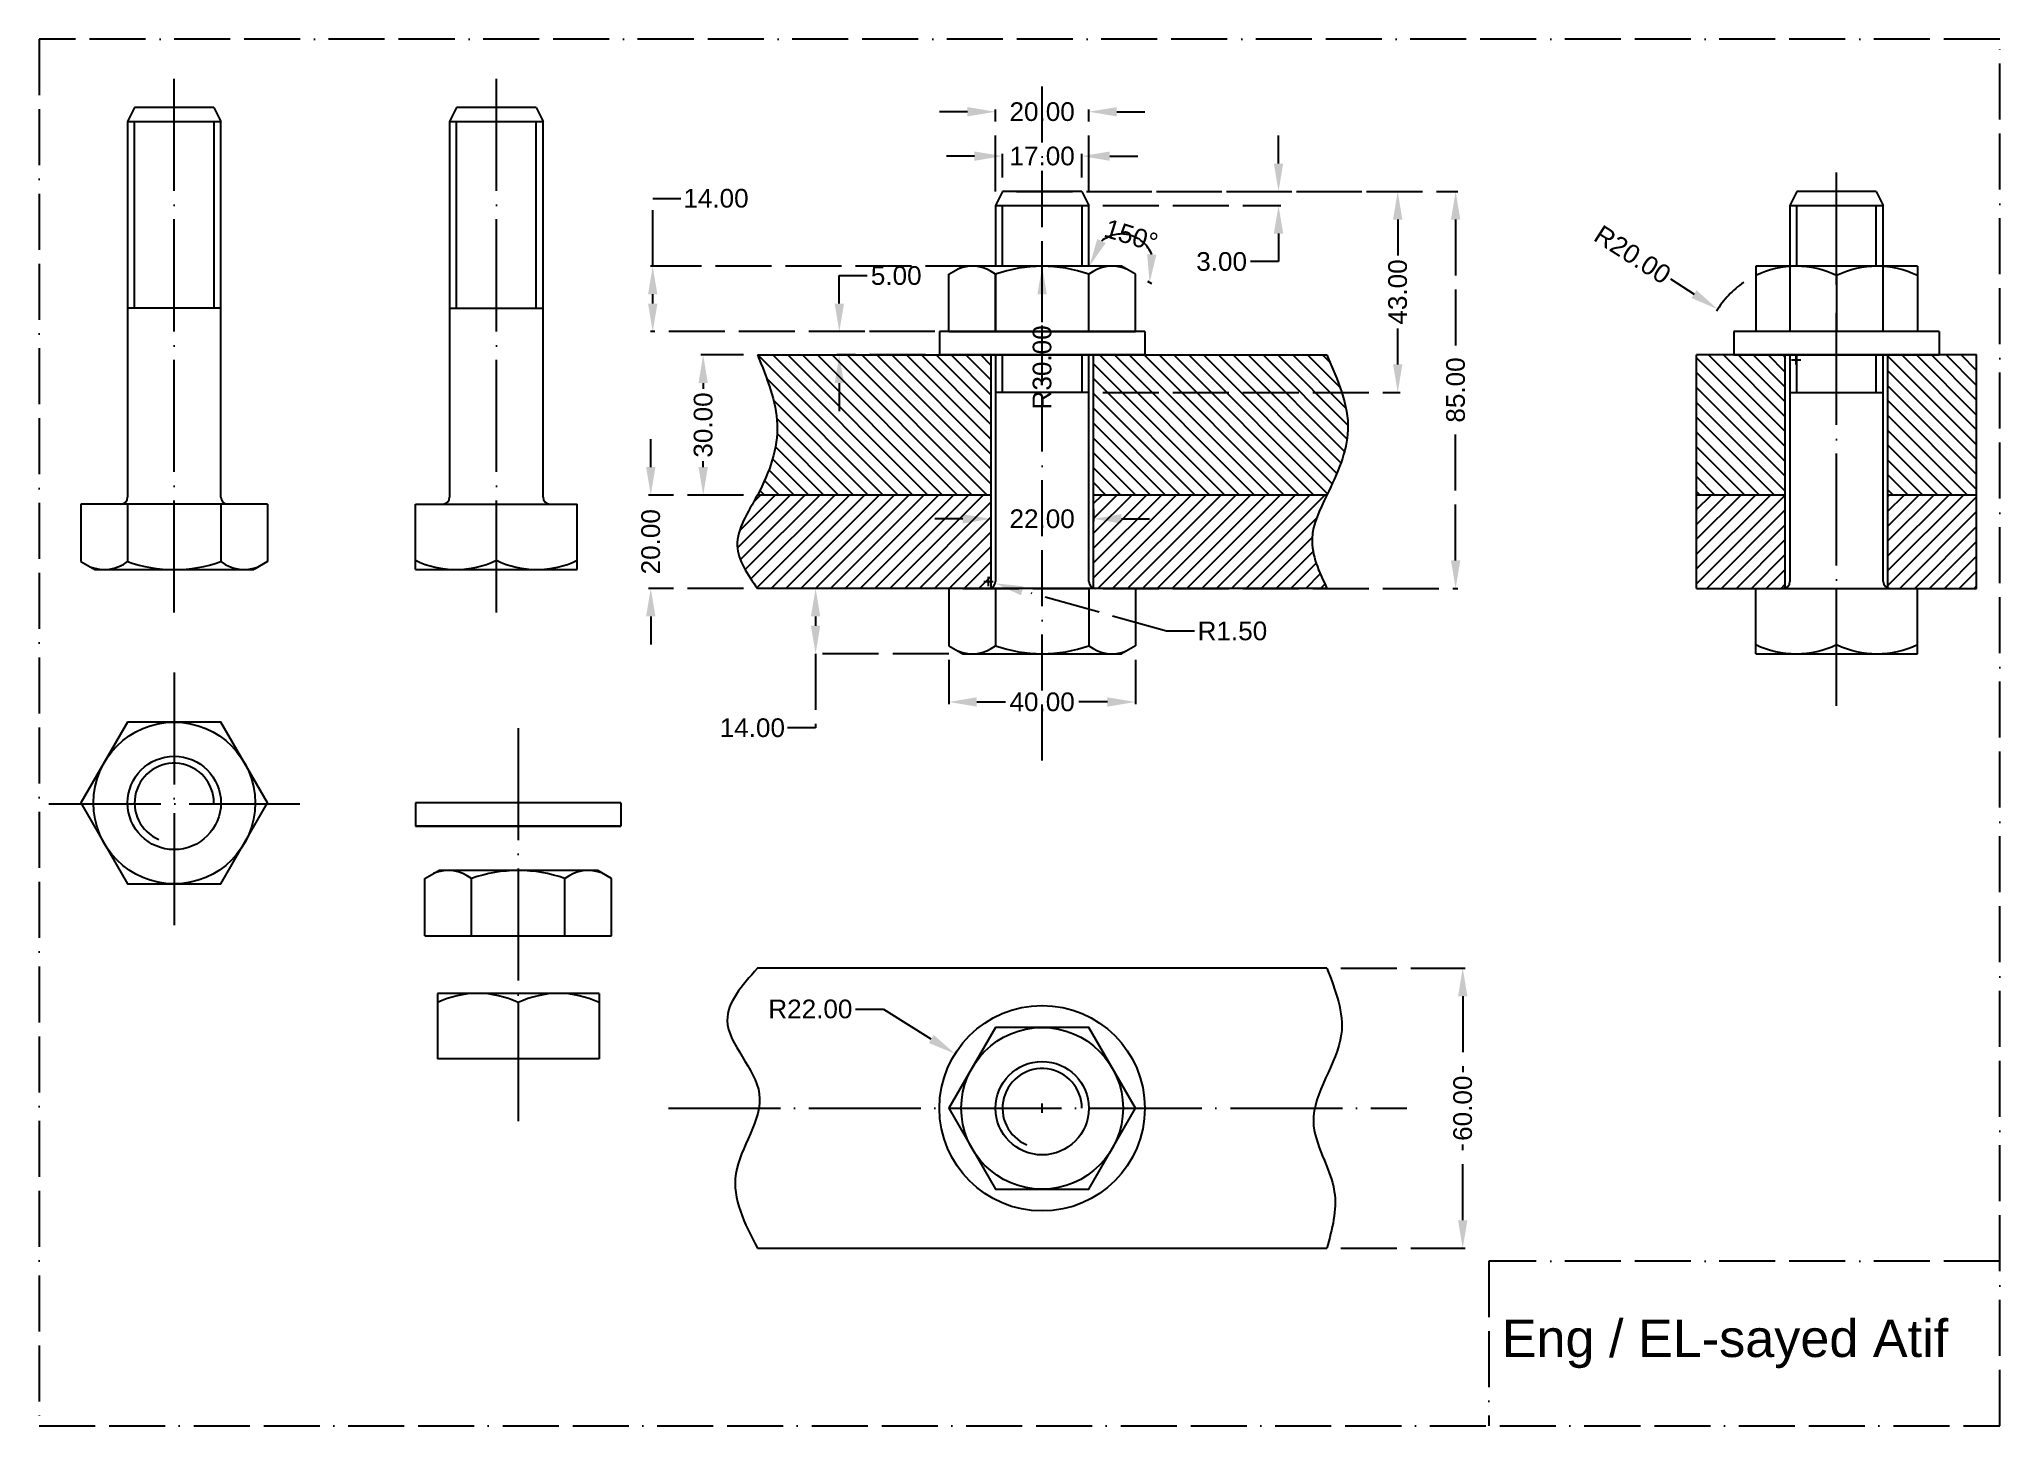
# Model space of a CAD drawing. Header units: millimetres. Extents: x 0 to 420, y 0 to 297.
import ezdxf

# ---------------------------------------------------------------- set-up
doc = ezdxf.new("R2010")
doc.units = ezdxf.units.MM
doc.header["$MEASUREMENT"] = 0
for name, pattern in [('ACAD_ISO02W100', [15, 12, -3]), ('ACAD_ISO04W100', [30, 24, -3, 0, -3]), ('ACAD_ISO11W100', [33, 12, -3, 12, -3, 0, -3])]:
    doc.linetypes.add(name, pattern=pattern)
for name, color, linetype in [('Assembly', 130, 'Continuous'), ('Cinter', 100, 'ACAD_ISO04W100'), ('Continus', 7, 'Continuous'), ('Dimention', 50, 'ACAD_ISO11W100'), ('Frame', 170, 'ACAD_ISO11W100')]:
    doc.layers.add(name, color=color, linetype=linetype)
doc.styles.get("Standard").update_dxf_attribs({"font": 'arial.ttf'})
doc.dimstyles.new('valhalla', dxfattribs={"dimtxt": 4, "dimasz": 6, "dimexe": 0.5, "dimexo": 3, "dimgap": 1, "dimtad": 0, "dimtoh": 1, "dimzin": 0, "dimdsep": 46, "dimtxsty": 'Standard', "dimcen": 1, "dimadec": 0, "dimazin": 0, "dimtfac": 1, "dimtofl": 0, "dimtmove": 0, "dimatfit": 3, "dimfxl": 1, "dimtolj": 1, "dimtzin": 0, "dimarcsym": 0})

# ---------------------------------------------------------------- blocks, each defined once
blk = doc.blocks.new('*D1')
at = {"layer": 'Defpoints', "color": 0, "transparency": 16777216}
for p in [(206.35, 271.96), (206.35, 264.36), (223.35, 264.36)]:
    blk.add_point(p, dxfattribs=at)
at = {"layer": 'Dimention', "color": 0, "lineweight": -2, "transparency": 16777216}
for p, q in [((200.35, 271.96), (194.35, 271.96)), ((229.35, 271.96), (235.35, 271.96))]:
    blk.add_line(p, q, dxfattribs=at)
at = {"layer": 'Dimention', "color": 0, "linetype": 'ACAD_ISO02W100', "lineweight": -2, "transparency": 16777216}
for p, q in [((206.35, 267.36), (206.35, 272.46)), ((223.35, 267.36), (223.35, 272.46))]:
    blk.add_line(p, q, dxfattribs=at)
at = {"layer": 'Dimention', "color": 0, "transparency": 16777216}
for points in [[(200.35, 272.96), (200.35, 270.96), (206.35, 271.96)], [(229.35, 272.96), (229.35, 270.96), (223.35, 271.96)]]:
    blk.add_solid(points, dxfattribs=at)
at = {"layer": 'Dimention', "color": 0, "transparency": 16777216, "insert": (214.85, 271.96), "char_height": 4, "attachment_point": 5}
blk.add_mtext('\\A1;17.00', dxfattribs=at)
blk = doc.blocks.new('*D2')
at = {"layer": 'Defpoints', "color": 0, "transparency": 16777216}
for p in [(204.85, 281.46), (204.85, 261.36), (224.85, 261.36)]:
    blk.add_point(p, dxfattribs=at)
at = {"layer": 'Dimention', "color": 0, "lineweight": -2, "transparency": 16777216}
for p, q in [((198.85, 281.46), (192.85, 281.46)), ((230.85, 281.46), (236.85, 281.46))]:
    blk.add_line(p, q, dxfattribs=at)
at = {"layer": 'Dimention', "color": 0, "linetype": 'ACAD_ISO02W100', "lineweight": -2, "transparency": 16777216}
for p, q in [((204.85, 264.36), (204.85, 281.96)), ((224.85, 264.36), (224.85, 281.96))]:
    blk.add_line(p, q, dxfattribs=at)
at = {"layer": 'Dimention', "color": 0, "transparency": 16777216}
for points in [[(198.85, 282.46), (198.85, 280.46), (204.85, 281.46)], [(230.85, 282.46), (230.85, 280.46), (224.85, 281.46)]]:
    blk.add_solid(points, dxfattribs=at)
at = {"layer": 'Dimention', "color": 0, "transparency": 16777216, "insert": (214.85, 281.46), "char_height": 4, "attachment_point": 5}
blk.add_mtext('\\A1;20.00', dxfattribs=at)
blk = doc.blocks.new('*D3')
at = {"layer": 'Defpoints', "color": 0, "transparency": 16777216}
for p in [(223.35, 264.36), (224.85, 261.36), (265.49, 261.36)]:
    blk.add_point(p, dxfattribs=at)
at = {"layer": 'Dimention', "color": 0, "lineweight": -2, "transparency": 16777216}
for p, q in [((265.49, 270.36), (265.49, 276.36)), ((265.49, 255.36), (265.49, 249.36)), ((265.49, 249.36), (259.49, 249.36))]:
    blk.add_line(p, q, dxfattribs=at)
at = {"layer": 'Dimention', "color": 0, "linetype": 'ACAD_ISO02W100', "lineweight": -2, "transparency": 16777216}
for p, q in [((226.35, 264.36), (265.99, 264.36)), ((227.85, 261.36), (265.99, 261.36))]:
    blk.add_line(p, q, dxfattribs=at)
at = {"layer": 'Dimention', "color": 0, "transparency": 16777216}
for points in [[(264.49, 270.36), (266.49, 270.36), (265.49, 264.36)], [(264.49, 255.36), (266.49, 255.36), (265.49, 261.36)]]:
    blk.add_solid(points, dxfattribs=at)
at = {"layer": 'Dimention', "color": 0, "transparency": 16777216, "insert": (253.3, 249.36), "char_height": 4, "attachment_point": 5}
blk.add_mtext('\\A1;3.00', dxfattribs=at)
blk = doc.blocks.new('*D4')
at = {"layer": 'Defpoints', "color": 0, "transparency": 16777216}
for p in [(214.85, 248.36), (214.85, 218.36)]:
    blk.add_point(p, dxfattribs=at)
at = {"layer": 'Dimention', "color": 0, "lineweight": -2, "transparency": 16777216}
blk.add_line((214.85, 236.36), (214.85, 242.36), dxfattribs=at)
at = {"layer": 'Dimention', "color": 0, "transparency": 16777216}
blk.add_solid([(213.85, 242.36), (215.85, 242.36), (214.85, 248.36)], dxfattribs=at)
at = {"layer": 'Dimention', "color": 0, "transparency": 16777216, "insert": (214.85, 226.71), "char_height": 4, "attachment_point": 5, "rotation": 90}
blk.add_mtext('\\A1;R30.00', dxfattribs=at)
blk = doc.blocks.new('*D5')
at = {"layer": 'Defpoints', "color": 0, "transparency": 16777216}
for p in [(171.4, 234.36), (192.85, 234.36), (192.85, 229.36)]:
    blk.add_point(p, dxfattribs=at)
at = {"layer": 'Dimention', "color": 0, "lineweight": -2, "transparency": 16777216}
for p, q in [((171.4, 240.36), (171.4, 246.36)), ((171.4, 246.36), (177.4, 246.36)), ((171.4, 223.36), (171.4, 217.36))]:
    blk.add_line(p, q, dxfattribs=at)
at = {"layer": 'Dimention', "color": 0, "linetype": 'ACAD_ISO02W100', "lineweight": -2, "transparency": 16777216}
for p, q in [((189.85, 234.36), (170.9, 234.36)), ((189.85, 229.36), (170.9, 229.36))]:
    blk.add_line(p, q, dxfattribs=at)
at = {"layer": 'Dimention', "color": 0, "transparency": 16777216}
for points in [[(170.4, 240.36), (172.4, 240.36), (171.4, 234.36)], [(170.4, 223.36), (172.4, 223.36), (171.4, 229.36)]]:
    blk.add_solid(points, dxfattribs=at)
at = {"layer": 'Dimention', "color": 0, "transparency": 16777216, "insert": (183.59, 246.36), "char_height": 4, "attachment_point": 5}
blk.add_mtext('\\A1;5.00', dxfattribs=at)
blk = doc.blocks.new('*D6')
at = {"layer": 'Defpoints', "color": 0, "transparency": 16777216}
for p in [(203.35, 180.86), (204.8, 180.46)]:
    blk.add_point(p, dxfattribs=at)
at = {"layer": 'Dimention', "color": 0, "lineweight": -2, "transparency": 16777216}
for p, q in [((202.35, 180.86), (204.35, 180.86)), ((203.35, 179.86), (203.35, 181.86)), ((241.51, 170.23), (210.58, 178.85)), ((247.51, 170.23), (241.51, 170.23))]:
    blk.add_line(p, q, dxfattribs=at)
at = {"layer": 'Dimention', "color": 0, "transparency": 16777216}
blk.add_solid([(210.85, 179.81), (210.31, 177.89), (204.8, 180.46)], dxfattribs=at)
at = {"layer": 'Dimention', "color": 0, "transparency": 16777216, "insert": (255.61, 170.23), "char_height": 4, "attachment_point": 5}
blk.add_mtext('\\A1;R1.50', dxfattribs=at)
blk = doc.blocks.new('*D7')
at = {"layer": 'Defpoints', "color": 0, "transparency": 16777216}
for p in [(194.85, 167.08), (234.85, 167.08), (194.85, 155.04)]:
    blk.add_point(p, dxfattribs=at)
at = {"layer": 'Dimention', "color": 0, "linetype": 'ACAD_ISO02W100', "lineweight": -2, "transparency": 16777216}
for p, q in [((194.85, 164.08), (194.85, 154.54)), ((234.85, 164.08), (234.85, 154.54))]:
    blk.add_line(p, q, dxfattribs=at)
at = {"layer": 'Dimention', "color": 0, "lineweight": -2, "transparency": 16777216}
for p, q in [((200.85, 155.04), (207.03, 155.04)), ((228.85, 155.04), (222.68, 155.04))]:
    blk.add_line(p, q, dxfattribs=at)
at = {"layer": 'Dimention', "color": 0, "transparency": 16777216}
for points in [[(200.85, 156.04), (200.85, 154.04), (194.85, 155.04)], [(228.85, 156.04), (228.85, 154.04), (234.85, 155.04)]]:
    blk.add_solid(points, dxfattribs=at)
at = {"layer": 'Dimention', "color": 0, "transparency": 16777216, "insert": (214.85, 155.04), "char_height": 4, "attachment_point": 5}
blk.add_mtext('\\A1;40.00', dxfattribs=at)
blk = doc.blocks.new('*D8')
at = {"layer": 'Defpoints', "color": 0, "transparency": 16777216}
for p in [(203.85, 199.36), (225.85, 199.36), (203.85, 194.26)]:
    blk.add_point(p, dxfattribs=at)
at = {"layer": 'Dimention', "color": 0, "lineweight": -2, "transparency": 16777216}
for p, q in [((197.85, 194.26), (191.85, 194.26)), ((231.85, 194.26), (237.85, 194.26))]:
    blk.add_line(p, q, dxfattribs=at)
at = {"layer": 'Dimention', "color": 0, "linetype": 'ACAD_ISO02W100', "lineweight": -2, "transparency": 16777216}
for p, q in [((203.85, 196.36), (203.85, 193.76)), ((225.85, 196.36), (225.85, 193.76))]:
    blk.add_line(p, q, dxfattribs=at)
at = {"layer": 'Dimention', "color": 0, "transparency": 16777216}
for points in [[(197.85, 195.26), (197.85, 193.26), (203.85, 194.26)], [(231.85, 195.26), (231.85, 193.26), (225.85, 194.26)]]:
    blk.add_solid(points, dxfattribs=at)
at = {"layer": 'Dimention', "color": 0, "transparency": 16777216, "insert": (214.85, 194.26), "char_height": 4, "attachment_point": 5}
blk.add_mtext('\\A1;22.00', dxfattribs=at)
blk = doc.blocks.new('*D9')
at = {"layer": 'Defpoints', "color": 0, "transparency": 16777216}
for p in [(223.35, 264.36), (291.02, 264.36), (224.85, 221.36)]:
    blk.add_point(p, dxfattribs=at)
at = {"layer": 'Dimention', "color": 0, "linetype": 'ACAD_ISO02W100', "lineweight": -2, "transparency": 16777216}
for p, q in [((226.35, 264.36), (291.52, 264.36)), ((227.85, 221.36), (291.52, 221.36))]:
    blk.add_line(p, q, dxfattribs=at)
at = {"layer": 'Dimention', "color": 0, "lineweight": -2, "transparency": 16777216}
for p, q in [((291.02, 258.36), (291.02, 250.68)), ((291.02, 227.36), (291.02, 235.04))]:
    blk.add_line(p, q, dxfattribs=at)
at = {"layer": 'Dimention', "color": 0, "transparency": 16777216}
for points in [[(290.02, 258.36), (292.02, 258.36), (291.02, 264.36)], [(290.02, 227.36), (292.02, 227.36), (291.02, 221.36)]]:
    blk.add_solid(points, dxfattribs=at)
at = {"layer": 'Dimention', "color": 0, "transparency": 16777216, "insert": (291.02, 242.86), "char_height": 4, "attachment_point": 5, "rotation": 90}
blk.add_mtext('\\A1;43.00', dxfattribs=at)
blk = doc.blocks.new('*D10')
at = {"layer": 'Defpoints', "color": 0, "transparency": 16777216}
for p in [(206.35, 264.36), (194.85, 179.36), (303.43, 179.36)]:
    blk.add_point(p, dxfattribs=at)
at = {"layer": 'Dimention', "color": 0, "linetype": 'ACAD_ISO02W100', "lineweight": -2, "transparency": 16777216}
for p, q in [((209.35, 264.36), (303.93, 264.36)), ((197.85, 179.36), (303.93, 179.36))]:
    blk.add_line(p, q, dxfattribs=at)
at = {"layer": 'Dimention', "color": 0, "lineweight": -2, "transparency": 16777216}
for p, q in [((303.43, 258.36), (303.43, 229.61)), ((303.43, 185.36), (303.43, 214.12))]:
    blk.add_line(p, q, dxfattribs=at)
at = {"layer": 'Dimention', "color": 0, "transparency": 16777216}
for points in [[(302.43, 258.36), (304.43, 258.36), (303.43, 264.36)], [(302.43, 185.36), (304.43, 185.36), (303.43, 179.36)]]:
    blk.add_solid(points, dxfattribs=at)
at = {"layer": 'Dimention', "color": 0, "transparency": 16777216, "insert": (303.43, 221.86), "char_height": 4, "attachment_point": 5, "rotation": 90}
blk.add_mtext('\\A1;85.00', dxfattribs=at)
blk = doc.blocks.new('*D11')
at = {"layer": 'Defpoints', "color": 0, "transparency": 16777216}
for p in [(204.85, 248.36), (131.43, 234.36), (194.85, 234.36)]:
    blk.add_point(p, dxfattribs=at)
at = {"layer": 'Dimention', "color": 0, "lineweight": -2, "transparency": 16777216}
for p, q in [((131.43, 248.36), (131.43, 262.91)), ((131.43, 262.91), (137.43, 262.91)), ((131.43, 240.36), (131.43, 242.36))]:
    blk.add_line(p, q, dxfattribs=at)
at = {"layer": 'Dimention', "color": 0, "linetype": 'ACAD_ISO02W100', "lineweight": -2, "transparency": 16777216}
for p, q in [((201.85, 248.36), (130.93, 248.36)), ((191.85, 234.36), (130.93, 234.36))]:
    blk.add_line(p, q, dxfattribs=at)
at = {"layer": 'Dimention', "color": 0, "transparency": 16777216}
for points in [[(130.43, 242.36), (132.43, 242.36), (131.43, 248.36)], [(130.43, 240.36), (132.43, 240.36), (131.43, 234.36)]]:
    blk.add_solid(points, dxfattribs=at)
at = {"layer": 'Dimention', "color": 0, "transparency": 16777216, "insert": (144.98, 262.91), "char_height": 4, "attachment_point": 5}
blk.add_mtext('\\A1;14.00', dxfattribs=at)
blk = doc.blocks.new('*D12')
at = {"layer": 'Defpoints', "color": 0, "transparency": 16777216}
for p in [(153.85, 229.36), (142.24, 199.36), (153.85, 199.36)]:
    blk.add_point(p, dxfattribs=at)
at = {"layer": 'Dimention', "color": 0, "linetype": 'ACAD_ISO02W100', "lineweight": -2, "transparency": 16777216}
for p, q in [((150.85, 229.36), (141.74, 229.36)), ((150.85, 199.36), (141.74, 199.36))]:
    blk.add_line(p, q, dxfattribs=at)
at = {"layer": 'Dimention', "color": 0, "lineweight": -2, "transparency": 16777216}
for p, q in [((142.24, 223.36), (142.24, 222.1)), ((142.24, 205.36), (142.24, 206.62))]:
    blk.add_line(p, q, dxfattribs=at)
at = {"layer": 'Dimention', "color": 0, "transparency": 16777216}
for points in [[(141.24, 223.36), (143.24, 223.36), (142.24, 229.36)], [(141.24, 205.36), (143.24, 205.36), (142.24, 199.36)]]:
    blk.add_solid(points, dxfattribs=at)
at = {"layer": 'Dimention', "color": 0, "transparency": 16777216, "insert": (142.24, 214.36), "char_height": 4, "attachment_point": 5, "rotation": 90}
blk.add_mtext('\\A1;30.00', dxfattribs=at)
blk = doc.blocks.new('*D13')
at = {"layer": 'Defpoints', "color": 0, "transparency": 16777216}
for p in [(153.85, 199.36), (131.01, 179.36), (153.85, 179.36)]:
    blk.add_point(p, dxfattribs=at)
at = {"layer": 'Dimention', "color": 0, "lineweight": -2, "transparency": 16777216}
for p, q in [((131.01, 205.36), (131.01, 211.36)), ((131.01, 173.36), (131.01, 167.36))]:
    blk.add_line(p, q, dxfattribs=at)
at = {"layer": 'Dimention', "color": 0, "linetype": 'ACAD_ISO02W100', "lineweight": -2, "transparency": 16777216}
for p, q in [((150.85, 199.36), (130.51, 199.36)), ((150.85, 179.36), (130.51, 179.36))]:
    blk.add_line(p, q, dxfattribs=at)
at = {"layer": 'Dimention', "color": 0, "transparency": 16777216}
for points in [[(130.01, 205.36), (132.01, 205.36), (131.01, 199.36)], [(130.01, 173.36), (132.01, 173.36), (131.01, 179.36)]]:
    blk.add_solid(points, dxfattribs=at)
at = {"layer": 'Dimention', "color": 0, "transparency": 16777216, "insert": (131.01, 189.36), "char_height": 4, "attachment_point": 5, "rotation": 90}
blk.add_mtext('\\A1;20.00', dxfattribs=at)
blk = doc.blocks.new('*D14')
at = {"layer": 'Defpoints', "color": 0, "transparency": 16777216}
for p in [(166.32, 179.36), (194.85, 179.36), (197.83, 165.36)]:
    blk.add_point(p, dxfattribs=at)
at = {"layer": 'Dimention', "color": 0, "linetype": 'ACAD_ISO02W100', "lineweight": -2, "transparency": 16777216}
for p, q in [((191.85, 179.36), (165.82, 179.36)), ((194.83, 165.36), (165.82, 165.36))]:
    blk.add_line(p, q, dxfattribs=at)
at = {"layer": 'Dimention', "color": 0, "lineweight": -2, "transparency": 16777216}
for p, q in [((166.32, 173.36), (166.32, 171.36)), ((166.32, 165.36), (166.32, 149.5)), ((166.32, 149.5), (160.32, 149.5))]:
    blk.add_line(p, q, dxfattribs=at)
at = {"layer": 'Dimention', "color": 0, "transparency": 16777216}
for points in [[(165.32, 173.36), (167.32, 173.36), (166.32, 179.36)], [(165.32, 171.36), (167.32, 171.36), (166.32, 165.36)]]:
    blk.add_solid(points, dxfattribs=at)
at = {"layer": 'Dimention', "color": 0, "transparency": 16777216, "insert": (152.77, 149.5), "char_height": 4, "attachment_point": 5}
blk.add_mtext('\\A1;14.00', dxfattribs=at)
blk = doc.blocks.new('*D15')
at = {"layer": 'Defpoints', "color": 0, "transparency": 16777216}
for p in [(359.55, 239.16), (376.39, 228.36)]:
    blk.add_point(p, dxfattribs=at)
at = {"layer": 'Dimention', "color": 0, "lineweight": -2, "transparency": 16777216}
for p, q in [((349.45, 245.64), (354.5, 242.4)), ((375.39, 228.36), (377.39, 228.36)), ((376.39, 227.36), (376.39, 229.36))]:
    blk.add_line(p, q, dxfattribs=at)
at = {"layer": 'Dimention', "color": 0, "linetype": 'ACAD_ISO02W100', "lineweight": -2, "transparency": 16777216}
blk.add_arc((376.39, 228.36), 20, 124.2533, 148.7491, dxfattribs=at)
at = {"layer": 'Dimention', "color": 0, "transparency": 16777216}
blk.add_solid([(355.04, 243.24), (353.96, 241.56), (359.55, 239.16)], dxfattribs=at)
at = {"layer": 'Dimention', "color": 0, "transparency": 16777216, "insert": (341.33, 250.86), "char_height": 4, "attachment_point": 5, "rotation": 327.3167}
blk.add_mtext('\\A1;R20.00', dxfattribs=at)
blk = doc.blocks.new('*D16')
at = {"layer": 'Defpoints', "color": 0, "transparency": 16777216}
for p in [(275.85, 98.02), (275.85, 38.02), (304.95, 38.02)]:
    blk.add_point(p, dxfattribs=at)
at = {"layer": 'Dimention', "color": 0, "linetype": 'ACAD_ISO02W100', "lineweight": -2, "transparency": 16777216}
for p, q in [((278.85, 98.02), (305.45, 98.02)), ((278.85, 38.02), (305.45, 38.02))]:
    blk.add_line(p, q, dxfattribs=at)
at = {"layer": 'Dimention', "color": 0, "lineweight": -2, "transparency": 16777216}
for p, q in [((304.95, 92.02), (304.95, 75.77)), ((304.95, 44.02), (304.95, 60.26))]:
    blk.add_line(p, q, dxfattribs=at)
at = {"layer": 'Dimention', "color": 0, "transparency": 16777216}
for points in [[(303.95, 92.02), (305.95, 92.02), (304.95, 98.02)], [(303.95, 44.02), (305.95, 44.02), (304.95, 38.02)]]:
    blk.add_solid(points, dxfattribs=at)
at = {"layer": 'Dimention', "color": 0, "transparency": 16777216, "insert": (304.95, 68.02), "char_height": 4, "attachment_point": 5, "rotation": 90}
blk.add_mtext('\\A1;60.00', dxfattribs=at)
blk = doc.blocks.new('*D17')
at = {"layer": 'Defpoints', "color": 0, "transparency": 16777216}
for p in [(196.2, 79.67), (214.85, 68.02)]:
    blk.add_point(p, dxfattribs=at)
at = {"layer": 'Dimention', "color": 0, "lineweight": -2, "transparency": 16777216}
for p, q in [((174.85, 89.26), (180.85, 89.26)), ((180.85, 89.26), (191.11, 82.85)), ((213.85, 68.02), (215.85, 68.02)), ((214.85, 67.02), (214.85, 69.02))]:
    blk.add_line(p, q, dxfattribs=at)
at = {"layer": 'Dimention', "color": 0, "transparency": 16777216}
blk.add_solid([(191.64, 83.7), (190.58, 82), (196.2, 79.67)], dxfattribs=at)
at = {"layer": 'Dimention', "color": 0, "transparency": 16777216, "insert": (165.2, 89.26), "char_height": 4, "attachment_point": 5}
blk.add_mtext('\\A1;R22.00', dxfattribs=at)
blk = doc.blocks.new('*D19')
at = {"layer": 'Defpoints', "color": 0, "transparency": 16777216}
for p in [(194.85, 248.36), (231.88, 248.36), (231.88, 248.36), (234.85, 246.65), (227.43, 243.06)]:
    blk.add_point(p, dxfattribs=at)
at = {"layer": 'Dimention', "color": 0, "linetype": 'ACAD_ISO02W100', "lineweight": -2, "transparency": 16777216}
blk.add_line((237.45, 245.15), (238.31, 244.65), dxfattribs=at)
at = {"layer": 'Dimention', "color": 0, "lineweight": -2, "transparency": 16777216}
for start, end in [(77.2499, 128.625), (21.375, 72.7501)]:
    blk.add_arc((231.88, 248.36), 6.92, start, end, dxfattribs=at)
at = {"layer": 'Dimention', "color": 0, "transparency": 16777216}
for points in [[(228.46, 253.34), (226.66, 254.2), (224.96, 248.36)], [(239.32, 250.81), (237.33, 250.96), (237.88, 244.9)]]:
    blk.add_solid(points, dxfattribs=at)
at = {"layer": 'Dimention', "color": 0, "transparency": 16777216, "insert": (233.93, 254.97), "char_height": 4, "attachment_point": 5, "rotation": 342.7501}
blk.add_mtext('\\A1;150°', dxfattribs=at)

msp = doc.modelspace()

# ---------------------------------------------------------------- hatches: boundary and pattern name
at = {"layer": 'Assembly'}
h = msp.add_hatch(dxfattribs=at)
h.set_pattern_fill('ANSI31', color=256, scale=18, angle=90, style=0)
h.set_pattern_definition([(135, (-344.6548, 15.2282), (-1.59099, -1.59099), [])])
edge = h.paths.add_edge_path()
edge.add_spline(control_points=[(275.854, 199.362), (278.08, 203.983), (282.589, 213.916), (278.193, 223.997), (275.854, 229.362)], knot_values=[0, 0, 0, 0, 14.6542253, 31.3245804, 31.3245804, 31.3245804, 31.3245804], degree=3, periodic=0)
edge.add_line((275.854, 229.362), (225.854, 229.362))
edge.add_line((225.854, 229.362), (225.854, 199.362))
edge.add_line((225.854, 199.362), (275.854, 199.362))
edge = h.paths.add_edge_path()
edge.add_line((203.854, 199.362), (203.854, 229.362))
edge.add_line((203.854, 229.362), (192.854, 229.362))
edge.add_line((192.854, 229.362), (153.854, 229.362))
edge.add_spline(control_points=[(153.854, 229.362), (155.89, 224.409), (159.988, 214.44), (156.514, 204.314), (153.854, 199.362)], knot_values=[0, 0, 0, 0, 15.4884801, 31.175134, 31.175134, 31.175134, 31.175134], degree=3, periodic=0)
edge.add_line((153.854, 199.362), (203.854, 199.362))
h.paths.add_polyline_path([(396.046, 199.362), (415.046, 199.362), (415.046, 229.362), (396.046, 229.362)])
h.paths.add_polyline_path([(374.046, 229.362), (363.046, 229.362), (355.046, 229.362), (355.046, 199.362), (374.046, 199.362)])
h = msp.add_hatch(dxfattribs=at)
h.set_pattern_fill('ANSI31', color=256, scale=18, style=0)
h.set_pattern_definition([(45, (-344.6548, 15.2282), (-1.59099, 1.59099), [])])
h.paths.add_polyline_path([(415.046, 199.362), (396.046, 199.362), (396.046, 179.447, 0.0851642), (396.546, 179.362), (402.366, 179.362), (415.046, 179.362)])
h.paths.add_polyline_path([(374.046, 199.362), (355.046, 199.362), (355.046, 179.362), (373.546, 179.362, 0.0851642), (374.046, 179.447)])
edge = h.paths.add_edge_path()
edge.add_spline(control_points=[(275.854, 179.362), (274.192, 182.926), (271.055, 189.654), (274.355, 196.249), (275.854, 199.362)], knot_values=[31.3245804, 31.3245804, 31.3245804, 31.3245804, 42.4446167, 52.3147198, 52.3147198, 52.3147198, 52.3147198], degree=3, periodic=0)
edge.add_line((275.854, 199.362), (225.854, 199.362))
edge.add_line((225.854, 199.362), (225.854, 179.447))
edge.add_arc((226.354, 180.862), 1.5, 250.52878, 270)
edge.add_line((226.354, 179.362), (234.854, 179.362))
edge.add_line((234.854, 179.362), (275.854, 179.362))
edge = h.paths.add_edge_path()
edge.add_line((203.854, 199.362), (153.854, 199.362))
edge.add_spline(control_points=[(153.854, 199.362), (151.875, 195.677), (147.235, 188.941), (151.755, 182.4), (153.854, 179.362)], knot_values=[31.175134, 31.175134, 31.175134, 31.175134, 42.846721, 52.9731851, 52.9731851, 52.9731851, 52.9731851], degree=3, periodic=0)
edge.add_line((153.854, 179.362), (203.354, 179.362))
edge.add_arc((203.354, 180.862), 1.5, 270, 289.47122)
edge.add_line((203.854, 179.447), (203.854, 199.362))

# ---------------------------------------------------------------- linework, layer by layer
at = {"layer": 'Cinter'}
for p, q in [((28.928, 174.229), (28.928, 289.467)), ((97.928, 174.229), (97.928, 289.467)), ((385.046, 154.178), (385.046, 271.38)), ((28.928, 161.346), (28.928, 105.082)), ((102.608, 149.444), (102.608, 62.883)), ((2.027, 133.214), (55.83, 133.214)), ((134.785, 68.015), (293.002, 68.015))]:
    msp.add_line(p, q, dxfattribs=at)
at = {"layer": 'Continus'}
for p, q in [((20.428, 282.409), (18.928, 279.409)), ((37.428, 282.409), (20.428, 282.409)), ((37.428, 282.409), (38.928, 279.409)), ((89.428, 282.409), (87.928, 279.409)), ((106.428, 282.409), (89.428, 282.409)), ((106.428, 282.409), (107.928, 279.409)), ((18.928, 279.409), (18.928, 198.909)), ((18.928, 279.409), (38.928, 279.409)), ((20.428, 239.409), (20.428, 279.409)), ((37.428, 279.409), (37.428, 239.409)), ((38.928, 198.909), (38.928, 279.409)), ((87.928, 279.409), (87.928, 198.909)), ((87.928, 279.409), (107.928, 279.409)), ((89.428, 239.409), (89.428, 279.409)), ((106.428, 239.409), (106.428, 279.409)), ((107.928, 198.909), (107.928, 279.409)), ((206.354, 264.362), (204.854, 261.362)), ((204.854, 261.362), (204.854, 248.362)), ((204.854, 261.362), (224.854, 261.362)), ((223.354, 264.362), (206.354, 264.362)), ((206.354, 248.362), (206.354, 261.362)), ((223.354, 264.362), (224.854, 261.362)), ((223.354, 261.362), (223.354, 248.362)), ((224.854, 248.362), (224.854, 261.362)), ((376.546, 264.362), (375.046, 261.362)), ((375.046, 261.362), (375.046, 234.362)), ((375.046, 261.362), (395.046, 261.362)), ((393.546, 264.362), (376.546, 264.362)), ((376.546, 248.361), (376.546, 261.362)), ((393.546, 264.362), (395.046, 261.362)), ((393.546, 248.361), (393.546, 261.362)), ((395.046, 234.362), (395.046, 261.362)), ((231.882, 248.362), (194.854, 248.362)), ((194.854, 246.646), (197.826, 248.362)), ((234.854, 246.646), (231.882, 248.362)), ((367.725, 248.362), (367.725, 234.362)), ((385.046, 248.362), (367.725, 248.362)), ((402.366, 248.362), (385.046, 248.362)), ((402.366, 248.362), (402.366, 234.362)), ((194.854, 234.362), (194.854, 246.646)), ((204.854, 234.362), (204.854, 246.646)), ((204.854, 246.646), (204.854, 234.362)), ((224.854, 234.362), (224.854, 246.646)), ((224.854, 234.362), (224.854, 246.646)), ((234.854, 234.362), (234.854, 246.646)), ((385.046, 246.389), (385.046, 234.362)), ((38.928, 239.409), (18.928, 239.409)), ((87.928, 239.409), (107.928, 239.409)), ((236.854, 234.362), (192.854, 234.362)), ((192.854, 234.362), (192.854, 229.362)), ((194.854, 234.362), (234.854, 234.362)), ((236.854, 234.362), (236.854, 229.362)), ((407.046, 234.362), (363.046, 234.362)), ((363.046, 234.362), (363.046, 229.362)), ((402.366, 234.362), (367.725, 234.362)), ((407.046, 234.362), (407.046, 229.362)), ((153.854, 229.362), (203.854, 229.362)), ((192.854, 229.362), (236.854, 229.362)), ((236.854, 229.362), (192.854, 229.362)), ((236.854, 229.362), (192.854, 229.362)), ((203.854, 229.362), (203.854, 199.362)), ((204.854, 229.362), (204.854, 180.862)), ((206.354, 221.362), (206.354, 229.362)), ((223.354, 229.362), (223.354, 221.362)), ((224.854, 180.862), (224.854, 229.362)), ((225.854, 229.362), (275.854, 229.362)), ((225.854, 199.362), (225.854, 229.362)), ((374.046, 229.362), (355.046, 229.362)), ((355.046, 179.362), (355.046, 229.362)), ((363.046, 229.362), (407.046, 229.362)), ((407.046, 229.362), (363.046, 229.362)), ((407.046, 229.362), (363.046, 229.362)), ((374.046, 199.362), (374.046, 229.362)), ((375.046, 229.362), (375.046, 180.862)), ((376.546, 221.362), (376.546, 229.362)), ((393.546, 221.362), (393.546, 229.362)), ((395.046, 180.862), (395.046, 229.362)), ((415.046, 229.362), (396.046, 229.362)), ((396.046, 179.362), (396.046, 229.362)), ((415.046, 199.362), (415.046, 229.362)), ((224.854, 221.362), (204.854, 221.362)), ((375.046, 221.362), (395.046, 221.362)), ((48.928, 197.409), (8.928, 197.409)), ((8.928, 197.409), (8.928, 185.124)), ((18.928, 197.409), (18.928, 185.124)), ((38.928, 197.409), (38.928, 185.124)), ((48.928, 197.409), (48.928, 185.124)), ((80.608, 183.409), (80.608, 197.409)), ((80.608, 197.409), (115.249, 197.409)), ((97.928, 185.381), (97.928, 197.409)), ((115.249, 183.409), (115.249, 197.409)), ((203.854, 199.362), (153.854, 199.362)), ((203.854, 199.362), (203.854, 179.362)), ((275.854, 199.362), (225.854, 199.362)), ((225.854, 179.362), (225.854, 199.362)), ((374.046, 199.362), (355.046, 199.362)), ((374.046, 179.362), (374.046, 199.362)), ((415.046, 199.362), (396.046, 199.362)), ((415.046, 179.362), (415.046, 199.362)), ((8.928, 185.124), (11.9, 183.409)), ((48.928, 185.124), (45.957, 183.409)), ((11.9, 183.409), (45.957, 183.409)), ((80.608, 183.409), (97.928, 183.409)), ((97.928, 183.409), (115.249, 183.409)), ((203.854, 179.362), (153.854, 179.362)), ((234.854, 179.362), (194.854, 179.362)), ((194.854, 179.362), (194.854, 167.077)), ((204.854, 179.362), (204.854, 167.077)), ((224.854, 179.362), (224.854, 167.077)), ((275.854, 179.362), (225.854, 179.362)), ((234.854, 179.362), (234.854, 167.077)), ((355.046, 179.362), (374.046, 179.362)), ((367.725, 165.362), (367.725, 179.362)), ((367.725, 179.362), (402.366, 179.362)), ((385.046, 165.362), (385.046, 179.362)), ((396.046, 179.362), (415.046, 179.362)), ((402.366, 165.362), (402.366, 179.362)), ((194.854, 167.077), (197.826, 165.362)), ((197.826, 165.362), (231.882, 165.362)), ((234.854, 167.077), (231.882, 165.362)), ((367.725, 165.362), (385.046, 165.362)), ((385.046, 165.362), (402.366, 165.362)), ((124.608, 133.409), (80.608, 133.409)), ((80.608, 133.409), (80.608, 128.409)), ((124.608, 133.409), (124.608, 128.409)), ((80.608, 128.409), (124.608, 128.409)), ((124.608, 128.409), (80.608, 128.409)), ((124.608, 128.409), (80.608, 128.409)), ((82.608, 117.218), (85.58, 118.934)), ((119.636, 118.934), (85.58, 118.934)), ((122.608, 117.218), (119.636, 118.934)), ((82.608, 104.934), (82.608, 117.218)), ((92.608, 104.934), (92.608, 117.218)), ((112.608, 104.934), (112.608, 117.218)), ((122.608, 104.934), (122.608, 117.218)), ((82.608, 104.934), (122.608, 104.934)), ((275.854, 98.015), (153.854, 98.015)), ((85.287, 92.614), (85.287, 78.614)), ((102.608, 92.614), (85.287, 92.614)), ((119.928, 92.614), (102.608, 92.614)), ((119.928, 92.614), (119.928, 78.614)), ((102.608, 90.642), (102.608, 78.614)), ((119.928, 78.614), (85.287, 78.614)), ((153.854, 38.015), (275.854, 38.015))]:
    msp.add_line(p, q, dxfattribs=at)
for points in [[(18.928, 150.729), (8.928, 133.409), (18.928, 116.088), (38.928, 116.088), (48.928, 133.409), (38.928, 150.729)], [(204.854, 85.336), (194.854, 68.015), (204.854, 50.695), (224.854, 50.695), (234.854, 68.015), (224.854, 85.336)]]:
    msp.add_lwpolyline(points, close=True, dxfattribs=at)
for centre, radius in [((28.928, 133.409), 17.321), ((28.928, 133.409), 10), ((214.854, 68.015), 22), ((214.854, 68.015), 17.321), ((214.854, 68.015), 10)]:
    msp.add_circle(centre, radius, dxfattribs=at)
for centre, radius, start, end in [((199.854, 240.218), 8.143, 52.12112, 112.12112), ((214.854, 218.362), 30, 70.52878, 109.47122), ((229.854, 240.218), 8.143, 67.87888, 127.87888), ((376.386, 228.362), 20, 64.34109, 115.65891), ((393.706, 228.362), 20, 64.34109, 115.65891), ((17.428, 198.909), 1.5, 270, 0), ((40.428, 198.909), 1.5, 180, 270), ((86.428, 198.909), 1.5, 270, 0), ((109.428, 198.909), 1.5, 180, 270), ((13.928, 191.552), 8.143, 247.87888, 307.87888), ((28.928, 213.409), 30, 250.52878, 289.47122), ((43.928, 191.552), 8.143, 232.12112, 292.12112), ((89.268, 203.409), 20, 244.34109, 295.65891), ((106.589, 203.409), 20, 244.34109, 295.65891), ((203.354, 180.862), 1.5, 270, 0), ((226.354, 180.862), 1.5, 180, 270), ((373.546, 180.862), 1.5, 270, 0), ((396.546, 180.862), 1.5, 180, 270), ((199.854, 173.505), 8.143, 247.87888, 307.87888), ((214.854, 195.362), 30, 250.52878, 289.47122), ((229.854, 173.505), 8.143, 232.12112, 292.12112), ((376.386, 185.362), 20, 244.34109, 295.65891), ((393.706, 185.362), 20, 244.34109, 295.65891), ((28.928, 133.409), 8.5, 0, 247.1675), ((87.608, 110.791), 8.143, 52.12112, 112.12112), ((102.608, 88.934), 30, 70.52878, 109.47122), ((117.608, 110.791), 8.143, 67.87888, 127.87888), ((93.948, 72.614), 20, 64.34109, 115.65891), ((111.268, 72.614), 20, 64.34109, 115.65891), ((214.854, 68.015), 8.5, 0, 247.1675)]:
    msp.add_arc(centre, radius, start, end, dxfattribs=at)
for points in [[(153.854, 229.362), (158.093, 214.465), (153.854, 199.362), (149.532, 188.52), (153.854, 179.362)], [(275.854, 229.362), (280.35, 213.309), (275.854, 199.362), (272.675, 190.018), (275.854, 179.362)], [(153.854, 98.015), (147.391, 86.802), (154.256, 71.12), (149.211, 53.946), (153.854, 38.015)], [(275.854, 98.015), (278.933, 83.815), (272.952, 65.147), (277.438, 50.212), (275.854, 38.015)]]:
    msp.add_spline(points, degree=3, dxfattribs=at)
at = {"layer": 'Dimention'}
msp.add_line((214.854, 142.477), (214.854, 288.635), dxfattribs=at)
at = {"layer": 'Frame'}
for p, q in [((420, 35.289), (310.524, 35.289)), ((310.524, 35.289), (310.524, 0))]:
    msp.add_line(p, q, dxfattribs=at)
msp.add_lwpolyline([(0, 0), (420, 0), (420, 297), (0, 297)], close=True, dxfattribs=at)

# ---------------------------------------------------------------- texts
at = {"layer": 'Frame', "insert": (313.298, 22.734), "char_height": 8, "attachment_point": 1}
msp.add_mtext_dynamic_manual_height_columns('{\\C41;Eng / EL-sayed Atif}', width=101.31681, gutter_width=1, heights=[0], dxfattribs=at)

# ---------------------------------------------------------------- dimensions: what is measured, and where the dimension line sits
at = {"layer": 'Dimention'}
for base, p1, p2, picture, middle in [((204.854, 281.457), (224.854, 261.362), (204.854, 261.362), '*D2', (214.854, 281.457)), ((206.354, 271.962), (223.354, 264.362), (206.354, 264.362), '*D1', (214.854, 271.962)), ((203.854, 194.256), (225.854, 199.362), (203.854, 199.362), '*D8', (214.854, 194.256)), ((194.854, 155.035), (234.854, 167.077), (194.854, 167.077), '*D7', (214.854, 155.035))]:
    dim = msp.add_linear_dim(base=base, p1=p1, p2=p2, dimstyle='valhalla', dxfattribs=at)
    dim.commit()
    dim.dimension.update_dxf_attribs({"geometry": picture, "text_midpoint": middle})
for base, p1, p2, picture, middle in [((265.486, 261.362), (223.354, 264.362), (224.854, 261.362), '*D3', (253.299, 249.362)), ((131.427, 234.362), (204.854, 248.362), (194.854, 234.362), '*D11', (144.981, 262.91)), ((171.402, 234.362), (192.854, 229.362), (192.854, 234.362), '*D5', (183.59, 246.362)), ((166.322, 179.362), (197.826, 165.362), (194.854, 179.362), '*D14', (152.768, 149.499))]:
    dim = msp.add_linear_dim(base=base, p1=p1, p2=p2, angle=90, dimstyle='valhalla', dxfattribs=at)
    dim.commit()
    dim.dimension.update_dxf_attribs({"geometry": picture, "text_midpoint": middle, "dimtype": 160})
for base, p1, p2, picture, middle in [((303.431, 179.362), (206.354, 264.362), (194.854, 179.362), '*D10', (303.431, 221.862)), ((291.02, 264.362), (224.854, 221.362), (223.354, 264.362), '*D9', (291.02, 242.862)), ((142.239, 199.362), (153.854, 229.362), (153.854, 199.362), '*D12', (142.239, 214.362)), ((131.009, 179.362), (153.854, 199.362), (153.854, 179.362), '*D13', (131.009, 189.362)), ((304.945, 38.015), (275.854, 98.015), (275.854, 38.015), '*D16', (304.945, 68.015))]:
    dim = msp.add_linear_dim(base=base, p1=p1, p2=p2, angle=90, dimstyle='valhalla', dxfattribs=at)
    dim.commit()
    dim.dimension.update_dxf_attribs({"geometry": picture, "text_midpoint": middle})
dim = msp.add_angular_dim_2l(base=(227.433, 243.06), line1=((231.882, 248.362), (194.854, 248.362)), line2=((234.854, 246.646), (231.882, 248.362)), dimstyle='valhalla', dxfattribs=at)
dim.commit()
dim.dimension.update_dxf_attribs({"geometry": '*D19', "text_midpoint": (233.935, 254.971), "dimtype": 162})
dim = msp.add_radius_dim(center=(376.386, 228.362), mpoint=(359.552, 239.162), dimstyle='valhalla', dxfattribs=at)
dim.commit()
dim.dimension.update_dxf_attribs({"geometry": '*D15', "text_midpoint": (341.325, 250.856)})
for center, mpoint, picture, middle in [((214.854, 218.362), (214.854, 248.362), '*D4', (214.854, 226.705)), ((203.354, 180.862), (204.799, 180.459), '*D6', (255.615, 170.232)), ((214.854, 68.015), (196.196, 79.673), '*D17', (165.197, 89.259))]:
    dim = msp.add_radius_dim(center=center, mpoint=mpoint, dimstyle='valhalla', dxfattribs=at)
    dim.commit()
    dim.dimension.update_dxf_attribs({"geometry": picture, "text_midpoint": middle, "dimtype": 164})

doc.saveas('drawing.dxf')
